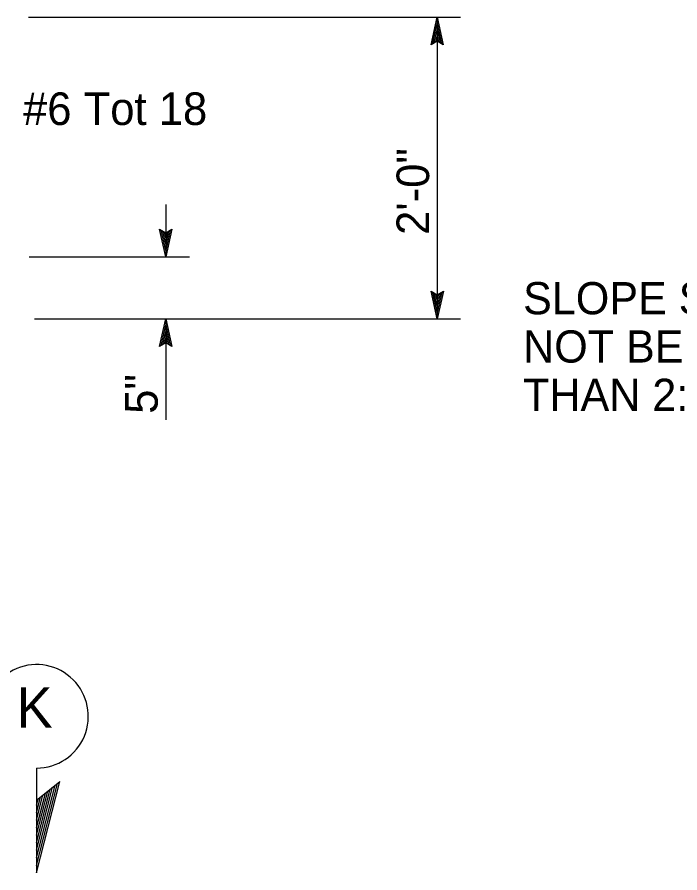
# Model space of a CAD drawing. Extents: x -893 to 867, y -474 to 712.
# Drawn here: x -380.3 to -236.3, y -123.2 to 62.8 of the extents above; entities that cross this region are included whole.
import ezdxf

# ---------------------------------------------------------------- set-up
doc = ezdxf.new("R2010")
doc.units = 0
for name, color, linetype in [('23 Layout Notes', 7, 'Continuous'), ('60 Nongeo Data', 7, 'Continuous'), ('str_Text-A', 7, 'Continuous')]:
    doc.layers.add(name, color=color, linetype=linetype)

msp = doc.modelspace()

# ---------------------------------------------------------------- linework, layer by layer
at = {"layer": '23 Layout Notes'}
for p, q in [((-376.12, -100.44), (-376.12, -123.23)), ((-376.12, -123.23), (-371.05, -103.33)), ((-376.12, -107.44), (-371.05, -103.33)), ((-376.12, -121.59), (-371.57, -103.76)), ((-376.12, -119.96), (-372.1, -104.18)), ((-376.12, -118.32), (-372.63, -104.61)), ((-376.12, -116.68), (-373.15, -105.04)), ((-376.12, -115.05), (-373.68, -105.46)), ((-376.12, -113.41), (-374.2, -105.89)), ((-376.12, -111.77), (-374.73, -106.31)), ((-376.12, -110.14), (-375.25, -106.74)), ((-376.12, -108.5), (-375.78, -107.17))]:
    msp.add_line(p, q, dxfattribs=at)
msp.add_arc((-376.12, -89.19), 11.25, 270, 180.0005, dxfattribs=at)
at = {"layer": '60 Nongeo Data'}
for p, q in [((-377.89, 62.83), (-283.98, 62.83)), ((-290.39, 56.83), (-289.05, 62.83)), ((-290.03, 57.04), (-289.05, 61.45)), ((-289.05, 62.83), (-289.05, 62.83)), ((-289.05, 62.83), (-287.72, 56.83)), ((-289.05, 62.83), (-289.05, -2.78)), ((-289.04, 61.44), (-288.08, 57.06)), ((-289.67, 57.28), (-289.05, 60.06)), ((-289.05, 60.06), (-288.42, 57.24)), ((-289.32, 57.45), (-289.05, 58.68)), ((-289.05, 58.68), (-288.78, 57.47)), ((-289.05, 57.63), (-290.39, 56.83)), ((-290.39, 56.83), (-290.39, 56.83)), ((-287.72, 56.83), (-289.05, 57.63)), ((-287.72, 56.83), (-287.72, 56.83)), ((-348.04, 22.07), (-348.04, 10.73)), ((-348.04, 10.73), (-349.37, 16.73)), ((-349.37, 16.73), (-349.37, 16.73)), ((-349.37, 16.73), (-348.04, 15.93)), ((-348.04, 12.12), (-349.01, 16.49)), ((-348.04, 13.49), (-348.67, 16.31)), ((-348.04, 14.87), (-348.31, 16.08)), ((-348.04, 15.93), (-346.7, 16.73)), ((-346.7, 16.73), (-348.04, 10.73)), ((-347.06, 16.51), (-348.04, 12.11)), ((-347.42, 16.27), (-348.04, 13.49)), ((-347.76, 16.1), (-348.04, 14.87)), ((-346.7, 16.73), (-346.7, 16.73)), ((-377.72, 10.73), (-342.91, 10.73)), ((-348.04, 10.73), (-348.04, 10.73)), ((-289.05, -2.78), (-290.38, 3.22)), ((-290.38, 3.22), (-290.38, 3.22)), ((-290.38, 3.22), (-289.05, 2.42)), ((-289.05, -1.39), (-290.02, 2.99)), ((-289.04, -0.02), (-289.67, 2.81)), ((-289.04, 1.36), (-289.31, 2.57)), ((-289.05, 2.42), (-287.71, 3.22)), ((-287.71, 3.22), (-289.05, -2.78)), ((-288.06, 3), (-289.05, -1.4)), ((-288.42, 2.77), (-289.04, -0.02)), ((-288.77, 2.59), (-289.04, 1.36)), ((-287.71, 3.22), (-287.71, 3.22)), ((-376.6, -2.78), (-283.98, -2.78)), ((-349.38, -8.78), (-348.04, -2.78)), ((-348.04, -2.78), (-348.04, -24.71)), ((-348.04, -2.78), (-348.04, -2.78)), ((-348.04, -2.78), (-346.71, -8.78)), ((-289.05, -2.78), (-289.05, -2.78)), ((-349.03, -8.56), (-348.04, -4.16)), ((-348.67, -8.33), (-348.04, -5.54)), ((-348.04, -4.17), (-347.07, -8.55)), ((-348.04, -5.54), (-347.42, -8.37)), ((-348.32, -8.15), (-348.04, -6.92)), ((-348.04, -6.92), (-347.78, -8.13)), ((-348.04, -7.98), (-349.38, -8.78)), ((-349.38, -8.78), (-349.38, -8.78)), ((-346.71, -8.78), (-348.04, -7.98)), ((-346.71, -8.78), (-346.71, -8.78))]:
    msp.add_line(p, q, dxfattribs=at)

# ---------------------------------------------------------------- texts
at = {"layer": '23 Layout Notes'}
msp.add_text('K', height=8.75, dxfattribs=at).set_placement((-380.45, -91.62))
at = {"layer": '60 Nongeo Data'}
for s, p in [('2\'-0"', (-290.8, 15.47)), ('5"', (-349.79, -23.42))]:
    msp.add_text(s, height=7.087, rotation=90, dxfattribs=at).set_placement(p)
at = {"layer": 'str_Text-A'}
for s, height, p in [('#6 Tot 18', 7.087, (-379.07, 39.37)), ('SLOPE SHALL ', 7, (-270.37, -1.78)), ('NOT BE STEEPER ', 7, (-270.37, -12.28)), ('THAN 2:1', 7, (-270.37, -22.78))]:
    msp.add_text(s, height=height, dxfattribs=at).set_placement(p)

doc.saveas('drawing.dxf')
